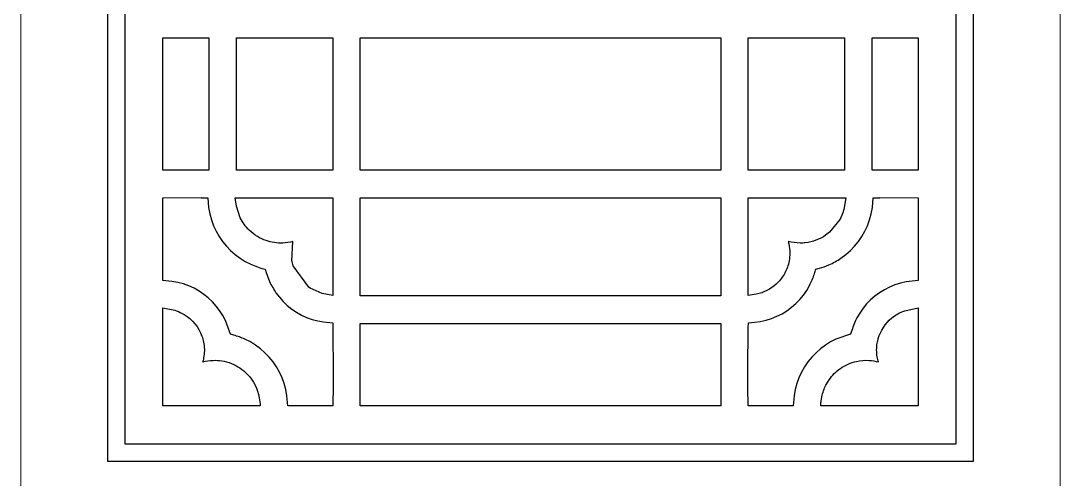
# Model space of a CAD drawing. Header units: centimetres. Extents: x 8.9 to 20.4, y -9.5 to 9.5.
# Drawn here: x 14.93 to 20.36, y -5.61 to -3.22 of the extents above; entities that cross this region are included whole.
import ezdxf

# ---------------------------------------------------------------- set-up
doc = ezdxf.new("R2010")
doc.units = ezdxf.units.CM
doc.header["$MEASUREMENT"] = 0
doc.layers.add('layer 1', color=7, linetype='Continuous')

msp = doc.modelspace()

# ---------------------------------------------------------------- linework, layer by layer
at = {"layer": 'layer 1', "color": 250, "lineweight": 9}
msp.add_open_spline([(20.36245, 9.5), (20.36245, 9.5), (20.36245, -9.5), (20.36245, -9.5), (20.36245, -9.5), (20.36245, -9.5), (14.93387, -9.5), (14.93387, -9.5), (14.93387, -9.5), (14.93387, -9.5), (14.93387, 9.5), (14.93387, 9.5), (14.93387, 9.5), (14.93387, 9.5), (20.36245, 9.5), (20.36245, 9.5)], degree=3, knots=[0, 0, 0, 0, 0.2, 0.2, 0.2, 0.2, 0.4, 0.4, 0.4, 0.4, 0.6, 0.6, 0.6, 0.6, 1, 1, 1, 1], dxfattribs=at)
at = {"layer": 'layer 1', "color": 250}
for points, knots in [([(15.38628, 6.24286), (15.38628, 6.24286), (19.91009, 6.24286), (19.91009, 6.24286), (19.91009, 6.24286), (19.91009, 6.24286), (19.91009, -5.51905), (19.91009, -5.51905), (19.91009, -5.51905), (19.91009, -5.51905), (15.38628, -5.51905), (15.38628, -5.51905), (15.38628, -5.51905), (15.38628, -5.51905), (15.38628, 6.24286), (15.38628, 6.24286)], [0, 0, 0, 0, 0.2, 0.2, 0.2, 0.2, 0.4, 0.4, 0.4, 0.4, 0.6, 0.6, 0.6, 0.6, 1, 1, 1, 1]), ([(15.67578, -3.30904), (15.67578, -3.30904), (15.67578, -3.30904), (15.67578, -3.30904), (15.67578, -3.30904), (15.67578, -3.30904), (15.67578, -3.99922), (15.67578, -3.99922), (15.67578, -3.99922), (15.67578, -3.99922), (15.91638, -3.99922), (15.91638, -3.99922), (15.91638, -3.99922), (15.91638, -3.99922), (15.91638, -3.30904), (15.91638, -3.30904), (15.91638, -3.30904), (15.91638, -3.30904), (15.67578, -3.30904), (15.67578, -3.30904)], [0, 0, 0, 0, 0.1666667, 0.1666667, 0.1666667, 0.1666667, 0.3333333, 0.3333333, 0.3333333, 0.3333333, 0.5, 0.5, 0.5, 0.5, 0.6666667, 0.6666667, 0.6666667, 0.6666667, 1, 1, 1, 1]), ([(16.06058, -3.30904), (16.06058, -3.30904), (16.06058, -3.30904), (16.06058, -3.30904), (16.06058, -3.30904), (16.06058, -3.30904), (16.06058, -3.99922), (16.06058, -3.99922), (16.06058, -3.99922), (16.06058, -3.99922), (16.56287, -3.99922), (16.56287, -3.99922), (16.56287, -3.99922), (16.56287, -3.99922), (16.56287, -3.30904), (16.56287, -3.30904), (16.56287, -3.30904), (16.56287, -3.30904), (16.06058, -3.30904), (16.06058, -3.30904)], [0, 0, 0, 0, 0.1666667, 0.1666667, 0.1666667, 0.1666667, 0.3333333, 0.3333333, 0.3333333, 0.3333333, 0.5, 0.5, 0.5, 0.5, 0.6666667, 0.6666667, 0.6666667, 0.6666667, 1, 1, 1, 1]), ([(16.70707, -3.30904), (16.70707, -3.30904), (16.70707, -3.30904), (16.70707, -3.30904), (16.70707, -3.30904), (16.70707, -3.30904), (16.70707, -3.99922), (16.70707, -3.99922), (16.70707, -3.99922), (16.70707, -3.99922), (18.58928, -3.99922), (18.58928, -3.99922), (18.58928, -3.99922), (18.58928, -3.99922), (18.58928, -3.30904), (18.58928, -3.30904), (18.58928, -3.30904), (18.58928, -3.30904), (16.70707, -3.30904), (16.70707, -3.30904)], [0, 0, 0, 0, 0.1666667, 0.1666667, 0.1666667, 0.1666667, 0.3333333, 0.3333333, 0.3333333, 0.3333333, 0.5, 0.5, 0.5, 0.5, 0.6666667, 0.6666667, 0.6666667, 0.6666667, 1, 1, 1, 1]), ([(18.73348, -3.30904), (18.73348, -3.30904), (18.73348, -3.30904), (18.73348, -3.30904), (18.73348, -3.30904), (18.73348, -3.30904), (18.73348, -3.99922), (18.73348, -3.99922), (18.73348, -3.99922), (18.73348, -3.99922), (19.23577, -3.99922), (19.23577, -3.99922), (19.23577, -3.99922), (19.23577, -3.99922), (19.23577, -3.30904), (19.23577, -3.30904), (19.23577, -3.30904), (19.23577, -3.30904), (18.73348, -3.30904), (18.73348, -3.30904)], [0, 0, 0, 0, 0.1666667, 0.1666667, 0.1666667, 0.1666667, 0.3333333, 0.3333333, 0.3333333, 0.3333333, 0.5, 0.5, 0.5, 0.5, 0.6666667, 0.6666667, 0.6666667, 0.6666667, 1, 1, 1, 1]), ([(19.37997, -3.30904), (19.37997, -3.30904), (19.37997, -3.30904), (19.37997, -3.30904), (19.37997, -3.30904), (19.37997, -3.30904), (19.37997, -3.99922), (19.37997, -3.99922), (19.37997, -3.99922), (19.37997, -3.99922), (19.62055, -3.99922), (19.62055, -3.99922), (19.62055, -3.99922), (19.62055, -3.99922), (19.62055, -3.30904), (19.62055, -3.30904), (19.62055, -3.30904), (19.62055, -3.30904), (19.37997, -3.30904), (19.37997, -3.30904)], [0, 0, 0, 0, 0.1666667, 0.1666667, 0.1666667, 0.1666667, 0.3333333, 0.3333333, 0.3333333, 0.3333333, 0.5, 0.5, 0.5, 0.5, 0.6666667, 0.6666667, 0.6666667, 0.6666667, 1, 1, 1, 1]), ([(16.23324, -4.58141), (16.23324, -4.58141), (16.23324, -4.58141), (16.23324, -4.58141), (16.23324, -4.58141), (16.23324, -4.58141), (16.2156, -4.53353), (16.2156, -4.53353), (16.2156, -4.53353), (16.2156, -4.53353), (16.21093, -4.51659), (16.21093, -4.51659), (16.21093, -4.51659), (16.21093, -4.51659), (16.18788, -4.51061), (16.18788, -4.51061), (16.18788, -4.51061), (16.18788, -4.51061), (16.13453, -4.491), (16.13453, -4.491), (16.13453, -4.491), (16.13453, -4.491), (16.10584, -4.47641), (16.10584, -4.47641), (16.10584, -4.47641), (16.10584, -4.47641), (16.07879, -4.45965), (16.07879, -4.45965), (16.07879, -4.45965), (16.07879, -4.45965), (16.05329, -4.44078), (16.05329, -4.44078), (16.05329, -4.44078), (16.05329, -4.44078), (16.02948, -4.41989), (16.02948, -4.41989), (16.02948, -4.41989), (16.02948, -4.41989), (16.00749, -4.3971), (16.00749, -4.3971), (16.00749, -4.3971), (16.00749, -4.3971), (15.98745, -4.37258), (15.98745, -4.37258), (15.98745, -4.37258), (15.98745, -4.37258), (15.96943, -4.34641), (15.96943, -4.34641), (15.96943, -4.34641), (15.96943, -4.34641), (15.95363, -4.31874), (15.95363, -4.31874), (15.95363, -4.31874), (15.95363, -4.31874), (15.94017, -4.28969), (15.94017, -4.28969), (15.94017, -4.28969), (15.94017, -4.28969), (15.92911, -4.25938), (15.92911, -4.25938), (15.92911, -4.25938), (15.92911, -4.25938), (15.92065, -4.22795), (15.92065, -4.22795), (15.92065, -4.22795), (15.92065, -4.22795), (15.91486, -4.19551), (15.91486, -4.19551), (15.91486, -4.19551), (15.91486, -4.19551), (15.91023, -4.14342), (15.91023, -4.14342), (15.91023, -4.14342), (15.91023, -4.14342), (15.87572, -4.14342), (15.87572, -4.14342), (15.87572, -4.14342), (15.87572, -4.14342), (15.87523, -4.14192), (15.87523, -4.14192), (15.87523, -4.14192), (15.87523, -4.14192), (15.67578, -4.14342), (15.67578, -4.14342), (15.67578, -4.14342), (15.67578, -4.14342), (15.67578, -4.57614), (15.67578, -4.57614), (15.67578, -4.57614), (15.67578, -4.57614), (15.72321, -4.58048), (15.72321, -4.58048), (15.72321, -4.58048), (15.72321, -4.58048), (15.75371, -4.58589), (15.75371, -4.58589), (15.75371, -4.58589), (15.75371, -4.58589), (15.78326, -4.59378), (15.78326, -4.59378), (15.78326, -4.59378), (15.78326, -4.59378), (15.81177, -4.60408), (15.81177, -4.60408), (15.81177, -4.60408), (15.81177, -4.60408), (15.8391, -4.61663), (15.8391, -4.61663), (15.8391, -4.61663), (15.8391, -4.61663), (15.8652, -4.63134), (15.8652, -4.63134), (15.8652, -4.63134), (15.8652, -4.63134), (15.88988, -4.64807), (15.88988, -4.64807), (15.88988, -4.64807), (15.88988, -4.64807), (15.91307, -4.66675), (15.91307, -4.66675), (15.91307, -4.66675), (15.91307, -4.66675), (15.93464, -4.68722), (15.93464, -4.68722), (15.93464, -4.68722), (15.93464, -4.68722), (15.95449, -4.70938), (15.95449, -4.70938), (15.95449, -4.70938), (15.95449, -4.70938), (15.97248, -4.73314), (15.97248, -4.73314), (15.97248, -4.73314), (15.97248, -4.73314), (15.98849, -4.75833), (15.98849, -4.75833), (15.98849, -4.75833), (15.98849, -4.75833), (16.00222, -4.78443), (16.00222, -4.78443), (16.00222, -4.78443), (16.00222, -4.78443), (16.02882, -4.85662), (16.02882, -4.85662), (16.02882, -4.85662), (16.02882, -4.85662), (16.0466, -4.86119), (16.0466, -4.86119), (16.0466, -4.86119), (16.06633, -4.86658), (16.08537, -4.87391), (16.10417, -4.88197), (16.10417, -4.88197), (16.10417, -4.88197), (16.13282, -4.89653), (16.13282, -4.89653), (16.13282, -4.89653), (16.13282, -4.89653), (16.15989, -4.91328), (16.15989, -4.91328), (16.15989, -4.91328), (16.15989, -4.91328), (16.18539, -4.93215), (16.18539, -4.93215), (16.18539, -4.93215), (16.18539, -4.93215), (16.20917, -4.95306), (16.20917, -4.95306), (16.20917, -4.95306), (16.20917, -4.95306), (16.23119, -4.97584), (16.23119, -4.97584), (16.23119, -4.97584), (16.23119, -4.97584), (16.25123, -5.00039), (16.25123, -5.00039), (16.25123, -5.00039), (16.25123, -5.00039), (16.26923, -5.02655), (16.26923, -5.02655), (16.26923, -5.02655), (16.26923, -5.02655), (16.28505, -5.05422), (16.28505, -5.05422), (16.28505, -5.05422), (16.28505, -5.05422), (16.29851, -5.08327), (16.29851, -5.08327), (16.29851, -5.08327), (16.29851, -5.08327), (16.30955, -5.11356), (16.30955, -5.11356), (16.30955, -5.11356), (16.30955, -5.11356), (16.31803, -5.14499), (16.31803, -5.14499), (16.31803, -5.14499), (16.31803, -5.14499), (16.3238, -5.17742), (16.3238, -5.17742), (16.3238, -5.17742), (16.3238, -5.17742), (16.32845, -5.22952), (16.32845, -5.22952), (16.32845, -5.22952), (16.32845, -5.22952), (16.56302, -5.22952), (16.56302, -5.22952), (16.56302, -5.22952), (16.56363, -5.2095), (16.56428, -5.18949), (16.56473, -5.16949), (16.56473, -5.16949), (16.56721, -5.04528), (16.56361, -4.921), (16.56277, -4.79679), (16.56277, -4.79679), (16.56277, -4.79679), (16.51544, -4.79246), (16.51544, -4.79246), (16.51544, -4.79246), (16.51544, -4.79246), (16.48495, -4.78707), (16.48495, -4.78707), (16.48495, -4.78707), (16.48495, -4.78707), (16.45542, -4.77916), (16.45542, -4.77916), (16.45542, -4.77916), (16.45542, -4.77916), (16.42692, -4.76889), (16.42692, -4.76889), (16.42692, -4.76889), (16.42692, -4.76889), (16.39958, -4.75633), (16.39958, -4.75633), (16.39958, -4.75633), (16.39958, -4.75633), (16.37349, -4.74163), (16.37349, -4.74163), (16.37349, -4.74163), (16.37349, -4.74163), (16.3488, -4.72487), (16.3488, -4.72487), (16.3488, -4.72487), (16.3488, -4.72487), (16.32561, -4.70622), (16.32561, -4.70622), (16.32561, -4.70622), (16.32561, -4.70622), (16.30401, -4.68572), (16.30401, -4.68572), (16.30401, -4.68572), (16.30401, -4.68572), (16.28419, -4.66356), (16.28419, -4.66356), (16.28419, -4.66356), (16.28419, -4.66356), (16.26618, -4.63982), (16.26618, -4.63982), (16.26618, -4.63982), (16.25414, -4.62088), (16.24225, -4.60202), (16.23324, -4.58141)], [0, 0, 0, 0, 0.0149254, 0.0149254, 0.0149254, 0.0149254, 0.0298507, 0.0298507, 0.0298507, 0.0298507, 0.0447761, 0.0447761, 0.0447761, 0.0447761, 0.0597015, 0.0597015, 0.0597015, 0.0597015, 0.0746269, 0.0746269, 0.0746269, 0.0746269, 0.0895522, 0.0895522, 0.0895522, 0.0895522, 0.1044776, 0.1044776, 0.1044776, 0.1044776, 0.119403, 0.119403, 0.119403, 0.119403, 0.1343284, 0.1343284, 0.1343284, 0.1343284, 0.1492537, 0.1492537, 0.1492537, 0.1492537, 0.1641791, 0.1641791, 0.1641791, 0.1641791, 0.1791045, 0.1791045, 0.1791045, 0.1791045, 0.1940299, 0.1940299, 0.1940299, 0.1940299, 0.2089552, 0.2089552, 0.2089552, 0.2089552, 0.2238806, 0.2238806, 0.2238806, 0.2238806, 0.238806, 0.238806, 0.238806, 0.238806, 0.2537313, 0.2537313, 0.2537313, 0.2537313, 0.2686567, 0.2686567, 0.2686567, 0.2686567, 0.2835821, 0.2835821, 0.2835821, 0.2835821, 0.2985075, 0.2985075, 0.2985075, 0.2985075, 0.3134328, 0.3134328, 0.3134328, 0.3134328, 0.3283582, 0.3283582, 0.3283582, 0.3283582, 0.3432836, 0.3432836, 0.3432836, 0.3432836, 0.358209, 0.358209, 0.358209, 0.358209, 0.3731343, 0.3731343, 0.3731343, 0.3731343, 0.3880597, 0.3880597, 0.3880597, 0.3880597, 0.4029851, 0.4029851, 0.4029851, 0.4029851, 0.4179104, 0.4179104, 0.4179104, 0.4179104, 0.4328358, 0.4328358, 0.4328358, 0.4328358, 0.4477612, 0.4477612, 0.4477612, 0.4477612, 0.4626866, 0.4626866, 0.4626866, 0.4626866, 0.4776119, 0.4776119, 0.4776119, 0.4776119, 0.4925373, 0.4925373, 0.4925373, 0.4925373, 0.5074627, 0.5074627, 0.5074627, 0.5074627, 0.5223881, 0.5223881, 0.5223881, 0.5223881, 0.5373134, 0.5373134, 0.5373134, 0.5373134, 0.5522388, 0.5522388, 0.5522388, 0.5522388, 0.5671642, 0.5671642, 0.5671642, 0.5671642, 0.5820896, 0.5820896, 0.5820896, 0.5820896, 0.5970149, 0.5970149, 0.5970149, 0.5970149, 0.6119403, 0.6119403, 0.6119403, 0.6119403, 0.6268657, 0.6268657, 0.6268657, 0.6268657, 0.641791, 0.641791, 0.641791, 0.641791, 0.6567164, 0.6567164, 0.6567164, 0.6567164, 0.6716418, 0.6716418, 0.6716418, 0.6716418, 0.6865672, 0.6865672, 0.6865672, 0.6865672, 0.7014925, 0.7014925, 0.7014925, 0.7014925, 0.7164179, 0.7164179, 0.7164179, 0.7164179, 0.7313433, 0.7313433, 0.7313433, 0.7313433, 0.7462687, 0.7462687, 0.7462687, 0.7462687, 0.761194, 0.761194, 0.761194, 0.761194, 0.7761194, 0.7761194, 0.7761194, 0.7761194, 0.7910448, 0.7910448, 0.7910448, 0.7910448, 0.8059701, 0.8059701, 0.8059701, 0.8059701, 0.8208955, 0.8208955, 0.8208955, 0.8208955, 0.8358209, 0.8358209, 0.8358209, 0.8358209, 0.8507463, 0.8507463, 0.8507463, 0.8507463, 0.8656716, 0.8656716, 0.8656716, 0.8656716, 0.880597, 0.880597, 0.880597, 0.880597, 0.8955224, 0.8955224, 0.8955224, 0.8955224, 0.9104478, 0.9104478, 0.9104478, 0.9104478, 0.9253731, 0.9253731, 0.9253731, 0.9253731, 0.9402985, 0.9402985, 0.9402985, 0.9402985, 0.9552239, 0.9552239, 0.9552239, 0.9552239, 0.9701493, 0.9701493, 0.9701493, 0.9701493, 1, 1, 1, 1]), ([(16.12638, -4.31281), (16.12638, -4.31281), (16.12638, -4.31281), (16.12638, -4.31281), (16.12638, -4.31281), (16.13958, -4.32551), (16.15422, -4.33666), (16.16956, -4.34662), (16.16956, -4.34662), (16.18438, -4.35513), (16.19911, -4.36243), (16.21537, -4.36784), (16.21537, -4.36784), (16.24358, -4.37718), (16.27218, -4.38176), (16.30197, -4.38025), (16.30197, -4.38025), (16.31956, -4.37925), (16.33812, -4.3768), (16.35506, -4.37182), (16.35506, -4.37182), (16.35506, -4.37182), (16.34954, -4.47238), (16.34954, -4.47238), (16.34954, -4.47238), (16.35125, -4.48125), (16.3533, -4.49002), (16.35595, -4.49865), (16.35595, -4.49865), (16.35595, -4.49865), (16.4379, -4.61137), (16.4379, -4.61137), (16.4379, -4.61137), (16.4379, -4.61137), (16.44496, -4.61611), (16.44496, -4.61611), (16.44496, -4.61611), (16.44496, -4.61611), (16.50746, -4.64409), (16.50746, -4.64409), (16.50746, -4.64409), (16.50746, -4.64409), (16.56287, -4.65424), (16.56287, -4.65424), (16.56287, -4.65424), (16.56287, -4.65424), (16.56287, -4.14342), (16.56287, -4.14342), (16.56287, -4.14342), (16.56287, -4.14342), (16.05394, -4.14342), (16.05394, -4.14342), (16.05394, -4.14342), (16.05394, -4.14342), (16.05999, -4.18851), (16.05999, -4.18851), (16.05999, -4.18851), (16.05999, -4.18851), (16.07979, -4.24809), (16.07979, -4.24809), (16.07979, -4.24809), (16.09202, -4.27211), (16.1071, -4.29387), (16.12638, -4.31281)], [0, 0, 0, 0, 0.0588235, 0.0588235, 0.0588235, 0.0588235, 0.1176471, 0.1176471, 0.1176471, 0.1176471, 0.1764706, 0.1764706, 0.1764706, 0.1764706, 0.2352941, 0.2352941, 0.2352941, 0.2352941, 0.2941176, 0.2941176, 0.2941176, 0.2941176, 0.3529412, 0.3529412, 0.3529412, 0.3529412, 0.4117647, 0.4117647, 0.4117647, 0.4117647, 0.4705882, 0.4705882, 0.4705882, 0.4705882, 0.5294118, 0.5294118, 0.5294118, 0.5294118, 0.5882353, 0.5882353, 0.5882353, 0.5882353, 0.6470588, 0.6470588, 0.6470588, 0.6470588, 0.7058824, 0.7058824, 0.7058824, 0.7058824, 0.7647059, 0.7647059, 0.7647059, 0.7647059, 0.8235294, 0.8235294, 0.8235294, 0.8235294, 0.8823529, 0.8823529, 0.8823529, 0.8823529, 1, 1, 1, 1]), ([(18.58928, -4.65617), (18.58928, -4.65617), (18.58928, -4.65617), (18.58928, -4.65617), (18.58928, -4.65617), (18.58928, -4.65617), (18.58928, -4.14342), (18.58928, -4.14342), (18.58928, -4.14342), (18.58928, -4.14342), (16.70707, -4.14342), (16.70707, -4.14342), (16.70707, -4.14342), (16.70707, -4.14342), (16.70707, -4.65617), (16.70707, -4.65617), (16.70707, -4.65617), (16.70707, -4.65617), (18.58928, -4.65617), (18.58928, -4.65617)], [0, 0, 0, 0, 0.1666667, 0.1666667, 0.1666667, 0.1666667, 0.3333333, 0.3333333, 0.3333333, 0.3333333, 0.5, 0.5, 0.5, 0.5, 0.6666667, 0.6666667, 0.6666667, 0.6666667, 1, 1, 1, 1]), ([(19.52774, -4.58954), (19.52774, -4.58954), (19.52774, -4.58954), (19.52774, -4.58954), (19.52774, -4.58954), (19.52774, -4.58954), (19.55777, -4.58287), (19.55777, -4.58287), (19.55777, -4.58287), (19.55777, -4.58287), (19.5889, -4.57874), (19.5889, -4.57874), (19.5889, -4.57874), (19.5889, -4.57874), (19.62055, -4.57662), (19.62055, -4.57662), (19.62055, -4.57662), (19.62055, -4.57662), (19.62055, -4.14342), (19.62055, -4.14342), (19.62055, -4.14342), (19.62055, -4.14342), (19.42112, -4.14192), (19.42112, -4.14192), (19.42112, -4.14192), (19.42112, -4.14192), (19.42063, -4.14342), (19.42063, -4.14342), (19.42063, -4.14342), (19.42063, -4.14342), (19.38614, -4.14342), (19.38614, -4.14342), (19.38614, -4.14342), (19.38614, -4.14342), (19.38147, -4.19551), (19.38147, -4.19551), (19.38147, -4.19551), (19.38147, -4.19551), (19.3757, -4.22795), (19.3757, -4.22795), (19.3757, -4.22795), (19.3757, -4.22795), (19.36724, -4.25938), (19.36724, -4.25938), (19.36724, -4.25938), (19.36724, -4.25938), (19.3562, -4.28969), (19.3562, -4.28969), (19.3562, -4.28969), (19.3562, -4.28969), (19.34272, -4.31874), (19.34272, -4.31874), (19.34272, -4.31874), (19.34272, -4.31874), (19.32692, -4.34641), (19.32692, -4.34641), (19.32692, -4.34641), (19.32692, -4.34641), (19.30892, -4.37258), (19.30892, -4.37258), (19.30892, -4.37258), (19.30892, -4.37258), (19.28886, -4.3971), (19.28886, -4.3971), (19.28886, -4.3971), (19.28886, -4.3971), (19.26687, -4.41989), (19.26687, -4.41989), (19.26687, -4.41989), (19.26687, -4.41989), (19.24306, -4.44078), (19.24306, -4.44078), (19.24306, -4.44078), (19.24306, -4.44078), (19.21756, -4.45965), (19.21756, -4.45965), (19.21756, -4.45965), (19.19723, -4.47224), (19.17695, -4.4847), (19.15484, -4.49397), (19.15484, -4.49397), (19.13842, -4.50081), (19.12181, -4.50701), (19.10463, -4.51166), (19.10463, -4.51166), (19.10463, -4.51166), (19.08544, -4.51659), (19.08544, -4.51659), (19.08544, -4.51659), (19.0832, -4.52464), (19.08108, -4.53272), (19.07865, -4.54073), (19.07865, -4.54073), (19.07209, -4.56168), (19.06327, -4.5817), (19.05355, -4.60133), (19.05355, -4.60133), (19.05355, -4.60133), (19.03845, -4.62741), (19.03845, -4.62741), (19.03845, -4.62741), (19.03845, -4.62741), (19.0214, -4.65188), (19.0214, -4.65188), (19.0214, -4.65188), (19.0214, -4.65188), (19.00246, -4.67485), (19.00246, -4.67485), (19.00246, -4.67485), (19.00246, -4.67485), (18.98175, -4.69618), (18.98175, -4.69618), (18.98175, -4.69618), (18.98175, -4.69618), (18.95935, -4.71577), (18.95935, -4.71577), (18.95935, -4.71577), (18.95935, -4.71577), (18.9354, -4.7335), (18.9354, -4.7335), (18.9354, -4.7335), (18.9354, -4.7335), (18.91, -4.74923), (18.91, -4.74923), (18.91, -4.74923), (18.91, -4.74923), (18.88326, -4.76289), (18.88326, -4.76289), (18.88326, -4.76289), (18.88326, -4.76289), (18.85533, -4.77433), (18.85533, -4.77433), (18.85533, -4.77433), (18.85533, -4.77433), (18.8263, -4.78342), (18.8263, -4.78342), (18.8263, -4.78342), (18.8263, -4.78342), (18.79628, -4.79008), (18.79628, -4.79008), (18.79628, -4.79008), (18.79628, -4.79008), (18.76515, -4.79422), (18.76515, -4.79422), (18.76515, -4.79422), (18.76515, -4.79422), (18.73369, -4.79632), (18.73369, -4.79632), (18.73369, -4.79632), (18.73221, -4.92889), (18.7284, -5.06197), (18.73226, -5.19468), (18.73226, -5.19468), (18.73226, -5.19468), (18.73336, -5.22952), (18.73336, -5.22952), (18.73336, -5.22952), (18.73336, -5.22952), (18.9679, -5.22952), (18.9679, -5.22952), (18.9679, -5.22952), (18.9679, -5.22952), (18.97255, -5.17742), (18.97255, -5.17742), (18.97255, -5.17742), (18.97255, -5.17742), (18.97834, -5.14499), (18.97834, -5.14499), (18.97834, -5.14499), (18.97834, -5.14499), (18.9868, -5.11356), (18.9868, -5.11356), (18.9868, -5.11356), (18.9868, -5.11356), (18.99784, -5.08327), (18.99784, -5.08327), (18.99784, -5.08327), (18.99784, -5.08327), (19.01132, -5.05422), (19.01132, -5.05422), (19.01132, -5.05422), (19.01132, -5.05422), (19.02712, -5.02655), (19.02712, -5.02655), (19.02712, -5.02655), (19.02712, -5.02655), (19.04512, -5.00039), (19.04512, -5.00039), (19.04512, -5.00039), (19.04512, -5.00039), (19.06518, -4.97584), (19.06518, -4.97584), (19.06518, -4.97584), (19.06518, -4.97584), (19.08718, -4.95306), (19.08718, -4.95306), (19.08718, -4.95306), (19.08718, -4.95306), (19.11099, -4.93218), (19.11099, -4.93218), (19.11099, -4.93218), (19.11099, -4.93218), (19.13649, -4.91328), (19.13649, -4.91328), (19.13649, -4.91328), (19.13649, -4.91328), (19.16353, -4.89653), (19.16353, -4.89653), (19.16353, -4.89653), (19.16353, -4.89653), (19.19142, -4.88235), (19.19142, -4.88235), (19.19142, -4.88235), (19.19142, -4.88235), (19.26784, -4.85523), (19.26784, -4.85523), (19.26784, -4.85523), (19.27628, -4.83173), (19.28348, -4.80766), (19.29403, -4.78505), (19.29403, -4.78505), (19.29615, -4.78052), (19.2983, -4.77604), (19.30051, -4.77158), (19.30051, -4.77158), (19.30051, -4.77158), (19.3156, -4.74556), (19.3156, -4.74556), (19.3156, -4.74556), (19.3156, -4.74556), (19.33264, -4.72106), (19.33264, -4.72106), (19.33264, -4.72106), (19.33264, -4.72106), (19.35158, -4.69811), (19.35158, -4.69811), (19.35158, -4.69811), (19.35158, -4.69811), (19.37229, -4.67676), (19.37229, -4.67676), (19.37229, -4.67676), (19.37229, -4.67676), (19.39467, -4.65717), (19.39467, -4.65717), (19.39467, -4.65717), (19.39467, -4.65717), (19.41865, -4.63947), (19.41865, -4.63947), (19.41865, -4.63947), (19.41865, -4.63947), (19.44405, -4.62371), (19.44405, -4.62371), (19.44405, -4.62371), (19.44405, -4.62371), (19.47079, -4.61008), (19.47079, -4.61008), (19.47079, -4.61008), (19.47079, -4.61008), (19.49872, -4.59864), (19.49872, -4.59864), (19.49872, -4.59864), (19.49872, -4.59864), (19.52774, -4.58954), (19.52774, -4.58954)], [0, 0, 0, 0, 0.0149254, 0.0149254, 0.0149254, 0.0149254, 0.0298507, 0.0298507, 0.0298507, 0.0298507, 0.0447761, 0.0447761, 0.0447761, 0.0447761, 0.0597015, 0.0597015, 0.0597015, 0.0597015, 0.0746269, 0.0746269, 0.0746269, 0.0746269, 0.0895522, 0.0895522, 0.0895522, 0.0895522, 0.1044776, 0.1044776, 0.1044776, 0.1044776, 0.119403, 0.119403, 0.119403, 0.119403, 0.1343284, 0.1343284, 0.1343284, 0.1343284, 0.1492537, 0.1492537, 0.1492537, 0.1492537, 0.1641791, 0.1641791, 0.1641791, 0.1641791, 0.1791045, 0.1791045, 0.1791045, 0.1791045, 0.1940299, 0.1940299, 0.1940299, 0.1940299, 0.2089552, 0.2089552, 0.2089552, 0.2089552, 0.2238806, 0.2238806, 0.2238806, 0.2238806, 0.238806, 0.238806, 0.238806, 0.238806, 0.2537313, 0.2537313, 0.2537313, 0.2537313, 0.2686567, 0.2686567, 0.2686567, 0.2686567, 0.2835821, 0.2835821, 0.2835821, 0.2835821, 0.2985075, 0.2985075, 0.2985075, 0.2985075, 0.3134328, 0.3134328, 0.3134328, 0.3134328, 0.3283582, 0.3283582, 0.3283582, 0.3283582, 0.3432836, 0.3432836, 0.3432836, 0.3432836, 0.358209, 0.358209, 0.358209, 0.358209, 0.3731343, 0.3731343, 0.3731343, 0.3731343, 0.3880597, 0.3880597, 0.3880597, 0.3880597, 0.4029851, 0.4029851, 0.4029851, 0.4029851, 0.4179104, 0.4179104, 0.4179104, 0.4179104, 0.4328358, 0.4328358, 0.4328358, 0.4328358, 0.4477612, 0.4477612, 0.4477612, 0.4477612, 0.4626866, 0.4626866, 0.4626866, 0.4626866, 0.4776119, 0.4776119, 0.4776119, 0.4776119, 0.4925373, 0.4925373, 0.4925373, 0.4925373, 0.5074627, 0.5074627, 0.5074627, 0.5074627, 0.5223881, 0.5223881, 0.5223881, 0.5223881, 0.5373134, 0.5373134, 0.5373134, 0.5373134, 0.5522388, 0.5522388, 0.5522388, 0.5522388, 0.5671642, 0.5671642, 0.5671642, 0.5671642, 0.5820896, 0.5820896, 0.5820896, 0.5820896, 0.5970149, 0.5970149, 0.5970149, 0.5970149, 0.6119403, 0.6119403, 0.6119403, 0.6119403, 0.6268657, 0.6268657, 0.6268657, 0.6268657, 0.641791, 0.641791, 0.641791, 0.641791, 0.6567164, 0.6567164, 0.6567164, 0.6567164, 0.6716418, 0.6716418, 0.6716418, 0.6716418, 0.6865672, 0.6865672, 0.6865672, 0.6865672, 0.7014925, 0.7014925, 0.7014925, 0.7014925, 0.7164179, 0.7164179, 0.7164179, 0.7164179, 0.7313433, 0.7313433, 0.7313433, 0.7313433, 0.7462687, 0.7462687, 0.7462687, 0.7462687, 0.761194, 0.761194, 0.761194, 0.761194, 0.7761194, 0.7761194, 0.7761194, 0.7761194, 0.7910448, 0.7910448, 0.7910448, 0.7910448, 0.8059701, 0.8059701, 0.8059701, 0.8059701, 0.8208955, 0.8208955, 0.8208955, 0.8208955, 0.8358209, 0.8358209, 0.8358209, 0.8358209, 0.8507463, 0.8507463, 0.8507463, 0.8507463, 0.8656716, 0.8656716, 0.8656716, 0.8656716, 0.880597, 0.880597, 0.880597, 0.880597, 0.8955224, 0.8955224, 0.8955224, 0.8955224, 0.9104478, 0.9104478, 0.9104478, 0.9104478, 0.9253731, 0.9253731, 0.9253731, 0.9253731, 0.9402985, 0.9402985, 0.9402985, 0.9402985, 0.9552239, 0.9552239, 0.9552239, 0.9552239, 0.9701493, 0.9701493, 0.9701493, 0.9701493, 1, 1, 1, 1]), ([(18.94465, -4.48263), (18.94465, -4.48263), (18.94465, -4.48263), (18.94465, -4.48263), (18.94465, -4.48263), (18.9476, -4.46959), (18.94956, -4.45692), (18.95008, -4.44355), (18.95008, -4.44355), (18.95032, -4.43663), (18.95034, -4.42972), (18.9502, -4.42281), (18.9502, -4.42281), (18.94879, -4.40558), (18.94593, -4.38857), (18.94131, -4.37189), (18.94131, -4.37189), (18.96213, -4.37746), (18.98359, -4.38006), (19.00511, -4.38073), (19.00511, -4.38073), (19.0138, -4.38049), (19.02248, -4.37999), (19.03111, -4.37904), (19.03111, -4.37904), (19.06899, -4.37482), (19.1062, -4.36138), (19.13744, -4.33945), (19.13744, -4.33945), (19.13744, -4.33945), (19.15798, -4.32361), (19.15798, -4.32361), (19.15798, -4.32361), (19.15798, -4.32361), (19.21246, -4.25592), (19.21246, -4.25592), (19.21246, -4.25592), (19.21246, -4.25592), (19.22726, -4.22266), (19.22726, -4.22266), (19.22726, -4.22266), (19.22726, -4.22266), (19.23262, -4.20531), (19.23262, -4.20531), (19.23262, -4.20531), (19.23262, -4.20531), (19.24234, -4.14342), (19.24234, -4.14342), (19.24234, -4.14342), (19.24234, -4.14342), (18.73348, -4.14342), (18.73348, -4.14342), (18.73348, -4.14342), (18.73348, -4.14342), (18.73348, -4.65369), (18.73348, -4.65369), (18.73348, -4.65369), (18.73348, -4.65369), (18.77501, -4.64716), (18.77501, -4.64716), (18.77501, -4.64716), (18.81353, -4.63927), (18.84999, -4.62126), (18.87892, -4.59456), (18.87892, -4.59456), (18.89477, -4.57977), (18.90857, -4.56287), (18.91993, -4.5444), (18.91993, -4.5444), (18.93166, -4.52512), (18.93954, -4.50458), (18.94465, -4.48263)], [0, 0, 0, 0, 0.0526316, 0.0526316, 0.0526316, 0.0526316, 0.1052632, 0.1052632, 0.1052632, 0.1052632, 0.1578947, 0.1578947, 0.1578947, 0.1578947, 0.2105263, 0.2105263, 0.2105263, 0.2105263, 0.2631579, 0.2631579, 0.2631579, 0.2631579, 0.3157895, 0.3157895, 0.3157895, 0.3157895, 0.3684211, 0.3684211, 0.3684211, 0.3684211, 0.4210526, 0.4210526, 0.4210526, 0.4210526, 0.4736842, 0.4736842, 0.4736842, 0.4736842, 0.5263158, 0.5263158, 0.5263158, 0.5263158, 0.5789474, 0.5789474, 0.5789474, 0.5789474, 0.6315789, 0.6315789, 0.6315789, 0.6315789, 0.6842105, 0.6842105, 0.6842105, 0.6842105, 0.7368421, 0.7368421, 0.7368421, 0.7368421, 0.7894737, 0.7894737, 0.7894737, 0.7894737, 0.8421053, 0.8421053, 0.8421053, 0.8421053, 0.8947368, 0.8947368, 0.8947368, 0.8947368, 1, 1, 1, 1]), ([(16.03427, -5.00901), (16.03427, -5.00901), (16.03427, -5.00901), (16.03427, -5.00901), (16.03427, -5.00901), (16.01781, -5.00267), (16.0006, -4.99824), (15.98328, -4.99495), (15.98328, -4.99495), (15.96833, -4.99314), (15.95323, -4.9918), (15.93821, -4.99264), (15.93821, -4.99264), (15.92, -4.99376), (15.9012, -4.99605), (15.88364, -5.00112), (15.88364, -5.00112), (15.88626, -4.99088), (15.88864, -4.98053), (15.89024, -4.9701), (15.89024, -4.9701), (15.89381, -4.946), (15.89341, -4.92191), (15.88864, -4.89805), (15.88864, -4.89805), (15.88642, -4.88707), (15.88354, -4.87639), (15.87987, -4.86581), (15.87987, -4.86581), (15.86324, -4.81924), (15.82911, -4.77801), (15.78669, -4.75271), (15.78669, -4.75271), (15.77384, -4.74513), (15.76038, -4.73879), (15.7464, -4.73362), (15.7464, -4.73362), (15.72369, -4.72547), (15.69952, -4.72285), (15.67578, -4.7192), (15.67578, -4.7192), (15.67578, -4.7192), (15.67578, -5.22952), (15.67578, -5.22952), (15.67578, -5.22952), (15.67578, -5.22952), (16.18458, -5.22952), (16.18458, -5.22952), (16.18458, -5.22952), (16.1829, -5.21591), (16.18148, -5.20221), (16.17934, -5.18865), (16.17934, -5.18865), (16.17188, -5.14197), (16.14912, -5.0984), (16.11647, -5.06437), (16.11647, -5.06437), (16.09316, -5.04073), (16.06523, -5.02124), (16.03427, -5.00901)], [0, 0, 0, 0, 0.0625, 0.0625, 0.0625, 0.0625, 0.125, 0.125, 0.125, 0.125, 0.1875, 0.1875, 0.1875, 0.1875, 0.25, 0.25, 0.25, 0.25, 0.3125, 0.3125, 0.3125, 0.3125, 0.375, 0.375, 0.375, 0.375, 0.4375, 0.4375, 0.4375, 0.4375, 0.5, 0.5, 0.5, 0.5, 0.5625, 0.5625, 0.5625, 0.5625, 0.625, 0.625, 0.625, 0.625, 0.6875, 0.6875, 0.6875, 0.6875, 0.75, 0.75, 0.75, 0.75, 0.8125, 0.8125, 0.8125, 0.8125, 0.875, 0.875, 0.875, 0.875, 1, 1, 1, 1]), ([(19.40697, -4.90213), (19.40697, -4.90213), (19.40697, -4.90213), (19.40697, -4.90213), (19.40697, -4.90213), (19.40261, -4.92589), (19.40278, -4.94993), (19.40676, -4.97376), (19.40676, -4.97376), (19.40826, -4.98299), (19.41026, -4.99214), (19.41274, -5.00115), (19.41274, -5.00115), (19.39725, -4.99662), (19.38035, -4.99421), (19.36426, -4.99307), (19.36426, -4.99307), (19.34196, -4.99164), (19.32043, -4.99305), (19.29861, -4.99793), (19.29861, -4.99793), (19.26832, -5.00486), (19.24015, -5.0168), (19.21475, -5.03479), (19.21475, -5.03479), (19.19178, -5.0512), (19.17202, -5.07047), (19.15588, -5.09366), (19.15588, -5.09366), (19.15588, -5.09366), (19.13899, -5.12195), (19.13899, -5.12195), (19.13899, -5.12195), (19.1292, -5.14101), (19.12204, -5.16136), (19.11811, -5.18245), (19.11811, -5.18245), (19.11528, -5.19802), (19.11365, -5.21384), (19.11165, -5.22952), (19.11165, -5.22952), (19.11165, -5.22952), (19.62055, -5.22952), (19.62055, -5.22952), (19.62055, -5.22952), (19.62055, -5.22952), (19.62055, -4.7192), (19.62055, -4.7192), (19.62055, -4.7192), (19.62055, -4.7192), (19.5501, -4.73362), (19.5501, -4.73362), (19.5501, -4.73362), (19.52536, -4.74284), (19.50201, -4.75523), (19.4818, -4.77239), (19.4818, -4.77239), (19.44941, -4.80011), (19.42389, -4.83752), (19.4124, -4.87868), (19.4124, -4.87868), (19.41026, -4.88642), (19.40847, -4.89422), (19.40697, -4.90213)], [0, 0, 0, 0, 0.0588235, 0.0588235, 0.0588235, 0.0588235, 0.1176471, 0.1176471, 0.1176471, 0.1176471, 0.1764706, 0.1764706, 0.1764706, 0.1764706, 0.2352941, 0.2352941, 0.2352941, 0.2352941, 0.2941176, 0.2941176, 0.2941176, 0.2941176, 0.3529412, 0.3529412, 0.3529412, 0.3529412, 0.4117647, 0.4117647, 0.4117647, 0.4117647, 0.4705882, 0.4705882, 0.4705882, 0.4705882, 0.5294118, 0.5294118, 0.5294118, 0.5294118, 0.5882353, 0.5882353, 0.5882353, 0.5882353, 0.6470588, 0.6470588, 0.6470588, 0.6470588, 0.7058824, 0.7058824, 0.7058824, 0.7058824, 0.7647059, 0.7647059, 0.7647059, 0.7647059, 0.8235294, 0.8235294, 0.8235294, 0.8235294, 0.8823529, 0.8823529, 0.8823529, 0.8823529, 1, 1, 1, 1]), ([(16.70707, -4.80037), (16.70707, -4.80037), (16.70707, -4.80037), (16.70707, -4.80037), (16.70707, -4.80037), (16.70707, -4.80037), (16.70707, -5.22952), (16.70707, -5.22952), (16.70707, -5.22952), (16.70707, -5.22952), (18.58928, -5.22952), (18.58928, -5.22952), (18.58928, -5.22952), (18.58928, -5.22952), (18.58928, -4.80037), (18.58928, -4.80037), (18.58928, -4.80037), (18.58928, -4.80037), (16.70707, -4.80037), (16.70707, -4.80037)], [0, 0, 0, 0, 0.1666667, 0.1666667, 0.1666667, 0.1666667, 0.3333333, 0.3333333, 0.3333333, 0.3333333, 0.5, 0.5, 0.5, 0.5, 0.6666667, 0.6666667, 0.6666667, 0.6666667, 1, 1, 1, 1])]:
    msp.add_open_spline(points, degree=3, knots=knots, dxfattribs=at)
at = {"layer": 'layer 1', "color": 7}
msp.add_open_spline([(15.47674, 6.15238), (15.47674, 6.15238), (19.8196, 6.15238), (19.8196, 6.15238), (19.8196, 6.15238), (19.8196, 6.15238), (19.8196, -5.42858), (19.8196, -5.42858), (19.8196, -5.42858), (19.8196, -5.42858), (15.47674, -5.42858), (15.47674, -5.42858), (15.47674, -5.42858), (15.47674, -5.42858), (15.47674, 6.15238), (15.47674, 6.15238)], degree=3, knots=[0, 0, 0, 0, 0.2, 0.2, 0.2, 0.2, 0.4, 0.4, 0.4, 0.4, 0.6, 0.6, 0.6, 0.6, 1, 1, 1, 1], dxfattribs=at)

doc.saveas('drawing.dxf')
